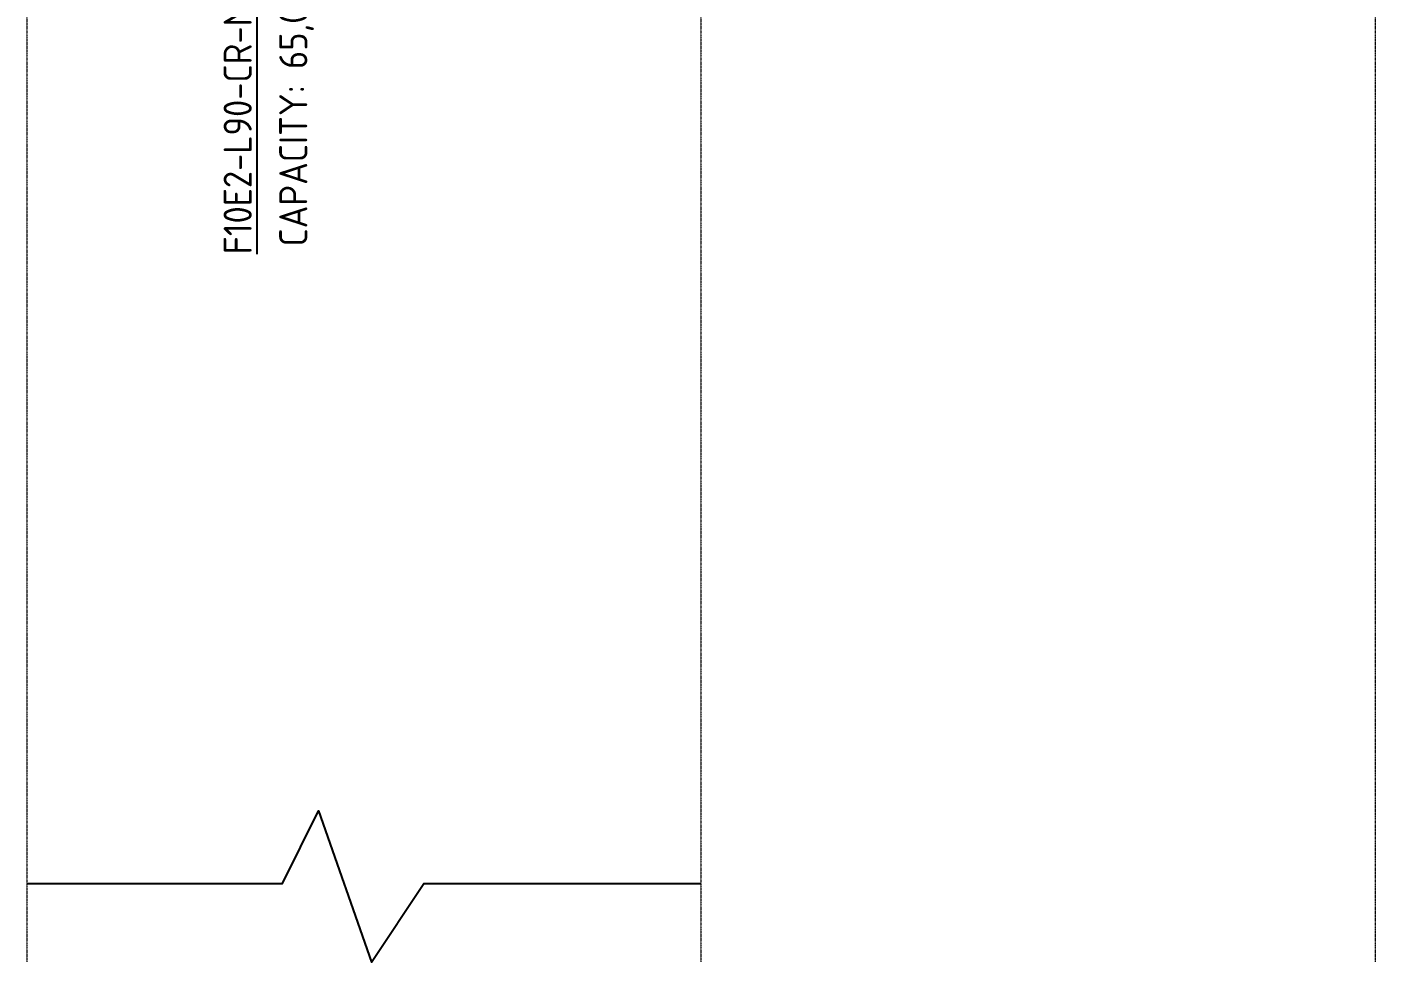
# Model space of a CAD drawing. Header units: millimetres. Extents: x -635893 to 717484, y -2208734 to -1504611.
# Drawn here: x 362438 to 381638, y -1656237 to -1642918 of the extents above; entities that cross this region are included whole.
import ezdxf

# ---------------------------------------------------------------- set-up
doc = ezdxf.new("R2010")
doc.units = ezdxf.units.MM
doc.linetypes.add('IDA - Grid Line', pattern=[3500, 2000, -500, 500, -500])
doc.layers.add('000_CTCI_CSA', color=7, linetype='Continuous')
doc.layers.add('M-EQPM-TXT', color=4, linetype='Continuous')
doc.layers.add('A-_ANOTGRID_E', color=7, linetype='Continuous', lineweight=9)
doc.styles.add('AA-TXT', font='isocp.shx', dxfattribs={"bigfont": 'chineset.shx'})

msp = doc.modelspace()

# ---------------------------------------------------------------- linework, layer by layer
at = {"layer": '000_CTCI_CSA', "color": 252, "elevation": 0}
msp.add_lwpolyline([(362438.233, -1655118.884), (366078.733, -1655118.884), (366588.733, -1654080.884), (367345.733, -1656236.884), (368090.733, -1655118.884), (372038.233, -1655118.884)], dxfattribs=at)
at = {"layer": 'A-_ANOTGRID_E', "color": 252, "linetype": 'IDA - Grid Line', "ltscale": 0.005}
for p, q in [((362438.233, -1526391.214, 0), (362438.233, -1656232.42, 0)), ((372038.233, -1526391.214, 0), (372038.233, -1656232.42, 0)), ((381638.233, -1526391.214, 0), (381638.233, -1656232.42, 0))]:
    msp.add_line(p, q, dxfattribs=at)

# ---------------------------------------------------------------- texts
at = {"layer": 'M-EQPM-TXT', "style": 'AA-TXT'}
msp.add_text('%%UF10E2-L90-CR-MAU-009 (FUTURE)', height=400, rotation=90, dxfattribs=at).set_placement((365639.264, -1646155.413, 0))
at = {"layer": 'M-EQPM-TXT', "color": 3, "style": 'AA-TXT'}
msp.add_text('CAPACITY: 65,000 CMH', height=400, rotation=90, dxfattribs=at).set_placement((366431.421, -1646044.781, 0))

doc.saveas('drawing.dxf')
